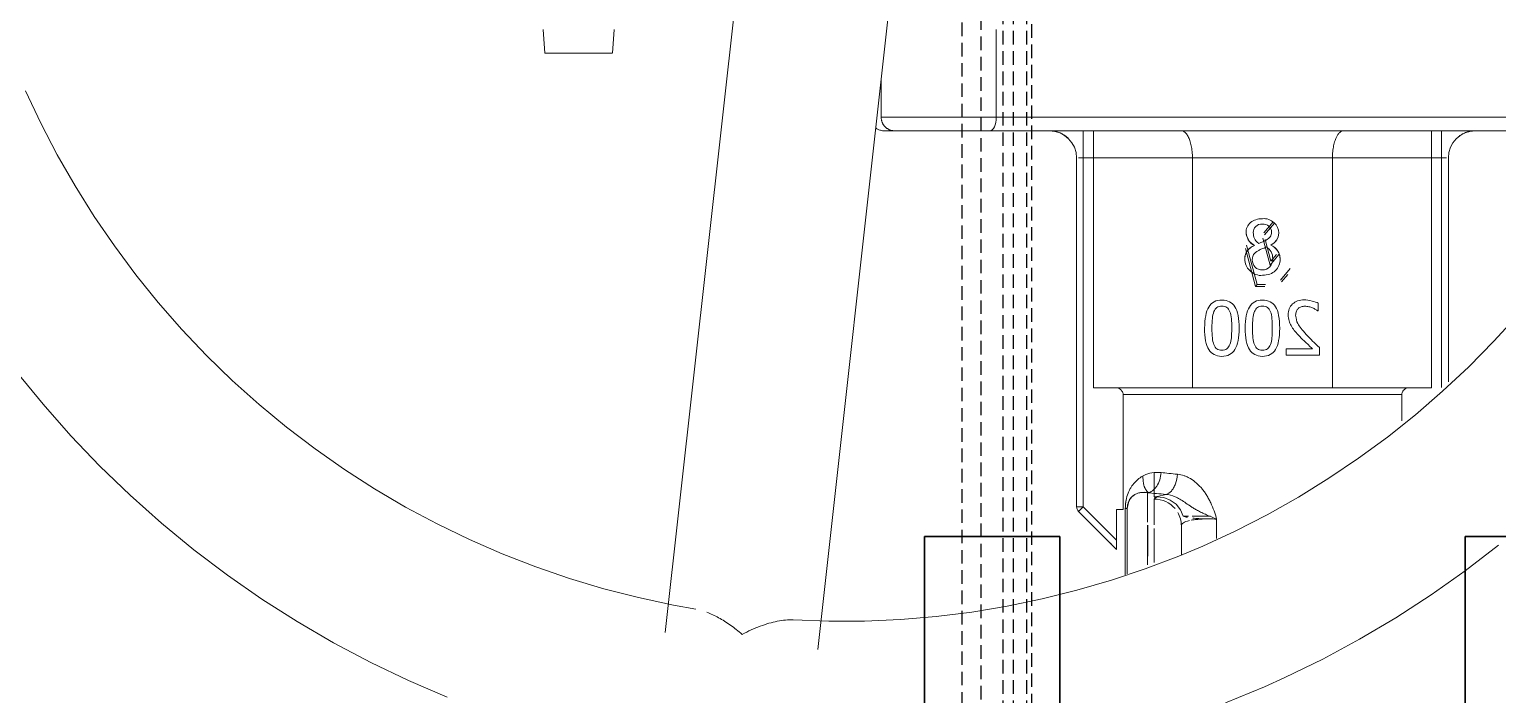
# Model space of a CAD drawing. Extents: x -76427 to 292734, y -42117 to 131250.
# Drawn here: x 9376.7 to 9594, y 12063.4 to 12161.7 of the extents above; entities that cross this region are included whole.
import ezdxf

# ---------------------------------------------------------------- set-up
doc = ezdxf.new("R2010")
doc.units = 0
doc.header["$LTSCALE"] = 10
doc.linetypes.add('XFM7Q10PV-200K$0$18P6-XFM7QB2-PV$0$HIDDEN', pattern=[0.3, 0.2, -0.1])
for name, color, linetype, lineweight in [('XFM7P10PV$0$G-IMPT', 252, 'Continuous', 9), ('XFM7P10PV$0$M-PIPE-PROCESS VACUUM', 252, 'Continuous', 9), ('XFM7P10PV$0$U-PV', 252, 'Continuous', 30)]:
    doc.layers.add(name, color=color, linetype=linetype, lineweight=lineweight)
doc.layers.add('XFM7Q10PV-200K$0$PV-EQ(FUTURE)', color=252, linetype='XFM7Q10PV-200K$0$18P6-XFM7QB2-PV$0$HIDDEN')

# ---------------------------------------------------------------- blocks, each defined once
blk = doc.blocks.new('XFM7Q10PV-200K$0$PV-主機 - Mega-V57-CUB_L40')
for p, q in [((-917.27, -1399.75), (917.23, -1399.75)), ((918.65, -1402.5), (-918.7, -1402.5)), ((-921.52, -1405.83), (921.48, -1405.83)), ((-921.52, -1407.33), (921.48, -1407.33)), ((-921.52, -1409.33), (921.48, -1409.33)), ((920.48, -1410), (465.48, -1410))]:
    blk.add_line(p, q)
blk = doc.blocks.new('XFM7Q10PV-200K')
at = {"layer": 'XFM7Q10PV-200K$0$PV-EQ(FUTURE)', "rotation": 90}
blk.add_blockref('XFM7Q10PV-200K$0$PV-主機 - Mega-V57-CUB_L40', (8115, 11470.02), dxfattribs=at)
blk = doc.blocks.new('XFM7P10PV$0$控制閥-200mm - 200A_dwg-789220-CUB_L40')
at = {"layer": 'XFM7P10PV$0$G-IMPT'}
for p, q in [((130678.3, -106938.52), (130691.56, -106819.44)), ((130714.14, -106821.94), (130700.89, -106941.03)), ((130660.51, -106852.83), (130660.27, -106849.33)), ((130670.75, -106849.33), (130670.51, -106852.83)), ((130727.29, -106862.33), (130727.29, -106849.33)), ((130666.77, -106852.83), (130660.52, -106852.83)), ((130661.43, -106852.83), (130664.24, -106852.83)), ((130664.24, -106852.83), (130670.05, -106852.83)), ((130670.49, -106852.83), (130666.77, -106852.83)), ((130710.27, -106862.33), (130710.27, -106856.67)), ((130710.27, -106862.33), (130710.27, -106856.67)), ((130710.27, -106862.33), (130710.27, -106856.67)), ((130710.27, -106862.33), (130727.29, -106862.33)), ((130714.26, -106862.33), (130710.27, -106862.33)), ((130727.29, -106862.33), (130806.05, -106862.33)), ((130804.83, -106862.33), (130728.51, -106862.33)), ((130712.27, -106864.33), (130710.7, -106864.33)), ((130712.27, -106864.33), (130710.7, -106864.33)), ((130710.7, -106864.33), (130712.27, -106864.33)), ((130726.33, -106864.33), (130712.27, -106864.33)), ((130712.27, -106864.33), (130726.33, -106864.33)), ((130714.94, -106864.33), (130728.59, -106864.33)), ((130714.94, -106864.33), (130728.59, -106864.33)), ((130728.59, -106864.33), (130714.94, -106864.33)), ((130728.59, -106864.33), (130714.94, -106864.33)), ((130807.01, -106864.33), (130726.33, -106864.33)), ((130726.33, -106864.33), (130807.01, -106864.33)), ((130735.17, -106864.33), (130740.17, -106864.33)), ((130740.17, -106864.33), (130735.17, -106864.33)), ((130740.17, -106864.33), (130741.67, -106864.33)), ((130741.67, -106864.33), (130740.17, -106864.33)), ((130740.17, -106868.33), (130740.17, -106864.33)), ((130740.17, -106864.33), (130740.17, -106868.33)), ((130741.67, -106868.33), (130741.67, -106864.33)), ((130741.67, -106864.33), (130741.67, -106868.33)), ((130741.67, -106864.33), (130754.66, -106864.33)), ((130754.66, -106864.33), (130741.67, -106864.33)), ((130754.66, -106864.33), (130778.68, -106864.33)), ((130778.68, -106864.33), (130754.66, -106864.33)), ((130778.68, -106864.33), (130791.67, -106864.33)), ((130791.67, -106864.33), (130778.68, -106864.33)), ((130791.67, -106864.33), (130791.67, -106868.33)), ((130791.67, -106868.33), (130791.67, -106864.33)), ((130791.67, -106864.33), (130793.17, -106864.33)), ((130793.17, -106864.33), (130791.67, -106864.33)), ((130793.17, -106864.33), (130798.17, -106864.33)), ((130798.17, -106864.33), (130793.17, -106864.33)), ((130793.17, -106864.33), (130793.17, -106868.33)), ((130793.17, -106868.33), (130793.17, -106864.33)), ((130739.17, -106919.92), (130739.17, -106868.33)), ((130739.17, -106919.92), (130739.17, -106868.33)), ((130739.17, -106868.33), (130739.17, -106919.92)), ((130739.46, -106868.33), (130740.17, -106868.33)), ((130740.17, -106919.92), (130740.17, -106868.33)), ((130740.17, -106868.33), (130741.67, -106868.33)), ((130741.67, -106868.33), (130740.17, -106868.33)), ((130740.17, -106868.33), (130740.17, -106919.92)), ((130741.67, -106868.33), (130741.67, -106902.33)), ((130741.67, -106868.33), (130741.67, -106902.33)), ((130741.67, -106868.33), (130756.31, -106868.33)), ((130741.67, -106868.33), (130755.71, -106868.33)), ((130756.31, -106868.33), (130756.31, -106902.33)), ((130756.31, -106868.33), (130777.03, -106868.33)), ((130756.31, -106902.33), (130756.31, -106868.33)), ((130777.03, -106868.33), (130756.31, -106868.33)), ((130791.67, -106868.33), (130777.03, -106868.33)), ((130777.03, -106902.33), (130777.03, -106868.33)), ((130791.67, -106868.33), (130777.03, -106868.33)), ((130777.03, -106868.33), (130777.03, -106902.33)), ((130791.67, -106868.33), (130793.17, -106868.33)), ((130791.67, -106902.33), (130791.67, -106868.33)), ((130793.17, -106868.33), (130791.67, -106868.33)), ((130791.67, -106902.33), (130791.67, -106868.33)), ((130793.17, -106868.33), (130793.17, -106902.31)), ((130793.17, -106902.31), (130793.17, -106868.33)), ((130793.17, -106868.33), (130793.88, -106868.33)), ((130794.17, -106868.33), (130794.17, -106901.47)), ((130794.17, -106868.33), (130794.17, -106901.47)), ((130794.17, -106901.47), (130794.17, -106868.33)), ((130768.23, -106877.81), (130766.86, -106879.44)), ((130768.44, -106877.98), (130766.96, -106879.73)), ((130765.87, -106887.08), (130764.3, -106881.22)), ((130766.73, -106880.19), (130767.8, -106884.19)), ((130767.06, -106880.38), (130767.93, -106883.62)), ((130765.66, -106887.34), (130764.16, -106881.73)), ((130767.81, -106884.18), (130769.1, -106882.63)), ((130767.93, -106883.62), (130768.75, -106882.63)), ((130770.77, -106884.71), (130769.33, -106886.42)), ((130770.4, -106885.56), (130769.47, -106886.68)), ((130765.66, -106887.34), (130765.87, -106887.08)), ((130767.04, -106887.34), (130765.66, -106887.34)), ((130767.1, -106887.07), (130765.87, -106887.08)), ((130774.89, -106890.97), (130774.92, -106889.82)), ((130774.92, -106890.97), (130774.92, -106889.82)), ((130774.09, -106896.59), (130770.16, -106896.59)), ((130770.16, -106896.59), (130770.16, -106897.51)), ((130770.16, -106896.59), (130770.16, -106897.51)), ((130774.09, -106896.59), (130770.16, -106896.59)), ((130775.09, -106897.51), (130775.09, -106896.38)), ((130775.09, -106897.51), (130775.09, -106896.38)), ((130770.16, -106897.51), (130775.09, -106897.51)), ((130770.16, -106897.51), (130775.09, -106897.51)), ((130741.67, -106902.33), (130744.96, -106902.33)), ((130741.67, -106902.33), (130756.31, -106902.33)), ((130744.96, -106902.33), (130788.38, -106902.33)), ((130788.38, -106902.33), (130744.96, -106902.33)), ((130746.05, -106920.33), (130746.05, -106903.33)), ((130746.05, -106903.33), (130787.29, -106903.33)), ((130787.29, -106903.33), (130746.05, -106903.33)), ((130746.05, -106903.33), (130746.05, -106920.33)), ((130756.31, -106902.33), (130777.03, -106902.33)), ((130777.03, -106902.33), (130791.67, -106902.33)), ((130787.29, -106903.33), (130787.29, -106907.23)), ((130787.29, -106907.23), (130787.29, -106903.33)), ((130788.38, -106902.33), (130791.67, -106902.33)), ((130750.67, -106918.44), (130750.67, -106914.87)), ((130749.67, -106917.85), (130749.67, -106922.22)), ((130750.67, -106918.44), (130751.01, -106918.44)), ((130751.01, -106918.44), (130750.72, -106918.61)), ((130740.17, -106919.92), (130739.17, -106919.92)), ((130739.46, -106920.62), (130740.17, -106919.92)), ((130739.67, -106920.42), (130739.46, -106920.62)), ((130745.1, -106926.26), (130739.46, -106920.62)), ((130745.1, -106926.26), (130739.46, -106920.62)), ((130739.46, -106920.62), (130745.1, -106926.26)), ((130745.1, -106924.85), (130740.17, -106919.92)), ((130740.17, -106919.92), (130745.1, -106924.85)), ((130745.1, -106926.26), (130745.1, -106920.33)), ((130745.1, -106920.33), (130745.1, -106926.26)), ((130746.05, -106920.33), (130745.1, -106920.33)), ((130745.1, -106920.33), (130745.1, -106924.85)), ((130746.38, -106920.19), (130746.38, -106929.97)), ((130746.38, -106929.97), (130746.38, -106920.19)), ((130746.38, -106920.19), (130746.67, -106920.19)), ((130746.62, -106920.19), (130746.67, -106920.19)), ((130746.67, -106929.86), (130746.67, -106920.19)), ((130746.67, -106920.19), (130746.67, -106929.86)), ((130746.67, -106920.19), (130746.67, -106929.38)), ((130746.67, -106920.19), (130746.67, -106929.38)), ((130750.67, -106922.62), (130750.67, -106918.78)), ((130750.67, -106918.78), (130750.67, -106922.62)), ((130749.67, -106922.63), (130749.67, -106928.53)), ((130754.67, -106927), (130754.67, -106922.74)), ((130754.67, -106922.74), (130754.67, -106927)), ((130754.67, -106926.99), (130754.67, -106922.74)), ((130754.67, -106922.74), (130754.67, -106926.99)), ((130755.71, -106921.33), (130754.96, -106921.33)), ((130758.96, -106921.33), (130756.29, -106921.33)), ((130759.88, -106924.6), (130759.88, -106921.76)), ((130759.88, -106921.76), (130759.88, -106924.6)), ((130745.1, -106924.85), (130745.1, -106925.85)), ((130750.67, -106928.17), (130750.67, -106923.15)), ((130750.67, -106923.15), (130750.67, -106928.17)), ((130744.4, -106925.57), (130744.17, -106925.33))]:
    blk.add_line(p, q, dxfattribs=at)
at = {"layer": 'XFM7P10PV$0$G-IMPT', "flags": 128}
for points in [[(130801.61, -106925.61), (130796.68, -106929.39), (130791.61, -106932.96), (130786.39, -106936.34), (130781.05, -106939.5), (130775.58, -106942.45), (130770, -106945.17), (130766.95, -106946.55)], [(130766.95, -106946.55), (130761.21, -106948.93)], [(130646.04, -106948.09), (130640.34, -106945.63), (130634.74, -106942.94), (130629.25, -106940.04), (130623.88, -106936.91), (130618.65, -106933.58), (130613.55, -106930.03), (130608.59, -106926.29), (130603.79, -106922.35), (130599.15, -106918.22), (130594.68, -106913.91), (130590.39, -106909.42), (130586.28, -106904.77), (130582.36, -106899.95)], [(130583.67, -106858.4), (130585.93, -106863.19), (130588.37, -106867.89), (130591.01, -106872.49), (130593.83, -106876.98), (130596.82, -106881.36), (130599.99, -106885.61), (130603.32, -106889.73), (130606.82, -106893.72), (130610.47, -106897.56), (130614.27, -106901.25), (130618.22, -106904.79), (130622.31, -106908.16), (130626.53, -106911.37), (130630.87, -106914.41), (130635.33, -106917.28), (130639.9, -106919.96), (130644.58, -106922.46), (130649.35, -106924.77), (130654.21, -106926.88), (130659.15, -106928.8), (130664.16, -106930.52), (130669.24, -106932.04), (130674.38, -106933.36), (130679.56, -106934.46), (130682.83, -106935.05)], [(130757.83, -106925.73), (130762.64, -106923.51), (130767.36, -106921.1), (130771.98, -106918.5), (130776.49, -106915.71), (130780.89, -106912.75), (130785.17, -106909.62), (130789.31, -106906.31), (130793.32, -106902.85), (130797.19, -106899.22), (130800.91, -106895.45), (130804.48, -106891.53)], [(130710.27, -106862.33), (130710.27, -106862.41), (130710.27, -106862.49), (130710.28, -106862.57), (130710.29, -106862.65), (130710.31, -106862.73), (130710.33, -106862.81), (130710.35, -106862.88), (130710.37, -106862.96), (130710.4, -106863.04), (130710.43, -106863.11), (130710.46, -106863.18), (130710.49, -106863.26), (130710.53, -106863.33), (130710.57, -106863.39), (130710.62, -106863.46), (130710.66, -106863.53), (130710.71, -106863.59), (130710.76, -106863.65), (130710.82, -106863.71), (130710.88, -106863.77), (130710.93, -106863.82), (130710.99, -106863.87), (130711.06, -106863.92), (130711.12, -106863.97), (130711.19, -106864.01), (130711.26, -106864.06), (130711.33, -106864.1), (130711.4, -106864.13), (130711.47, -106864.17), (130711.54, -106864.2), (130711.62, -106864.22), (130711.7, -106864.25), (130711.77, -106864.27), (130711.85, -106864.29), (130711.93, -106864.3), (130712.01, -106864.31), (130712.09, -106864.32), (130712.17, -106864.33), (130712.25, -106864.33), (130712.27, -106864.33)], [(130710.27, -106862.41), (130710.27, -106862.49), (130710.28, -106862.57), (130710.29, -106862.65), (130710.31, -106862.73), (130710.33, -106862.81), (130710.35, -106862.88), (130710.37, -106862.96), (130710.4, -106863.04), (130710.43, -106863.11), (130710.46, -106863.18), (130710.49, -106863.26), (130710.53, -106863.33), (130710.57, -106863.39), (130710.62, -106863.46), (130710.66, -106863.53), (130710.71, -106863.59), (130710.76, -106863.65), (130710.82, -106863.71), (130710.88, -106863.77), (130710.93, -106863.82), (130710.99, -106863.87), (130711.06, -106863.92), (130711.12, -106863.97), (130711.19, -106864.01), (130711.26, -106864.06), (130711.33, -106864.1), (130711.4, -106864.13), (130711.47, -106864.17), (130711.54, -106864.2), (130711.62, -106864.22), (130711.7, -106864.25), (130711.77, -106864.27), (130711.85, -106864.29), (130711.93, -106864.3), (130712.01, -106864.31), (130712.09, -106864.32), (130712.17, -106864.33), (130712.25, -106864.33), (130712.27, -106864.33)], [(130726.33, -106864.33), (130725.99, -106864.33), (130725.65, -106864.33), (130725.3, -106864.33), (130724.94, -106864.33), (130724.58, -106864.33), (130724.22, -106864.33), (130723.85, -106864.33), (130723.48, -106864.33), (130723.1, -106864.33), (130722.73, -106864.33), (130722.35, -106864.33), (130721.97, -106864.33), (130721.59, -106864.33), (130721.21, -106864.33), (130720.83, -106864.33), (130720.45, -106864.33), (130720.08, -106864.33), (130719.7, -106864.33), (130719.33, -106864.33), (130718.97, -106864.33), (130718.61, -106864.33), (130718.25, -106864.33), (130717.9, -106864.33), (130717.56, -106864.33), (130717.22, -106864.33), (130716.89, -106864.33), (130716.57, -106864.33), (130716.26, -106864.33), (130715.95, -106864.33), (130715.66, -106864.33), (130715.37, -106864.33), (130715.09, -106864.33), (130714.83, -106864.33), (130714.57, -106864.33), (130714.33, -106864.33), (130714.1, -106864.33), (130713.88, -106864.33), (130713.68, -106864.33), (130713.49, -106864.33), (130713.31, -106864.33), (130713.14, -106864.33), (130712.99, -106864.33), (130712.85, -106864.33), (130712.73, -106864.33), (130712.62, -106864.33), (130712.52, -106864.33), (130712.44, -106864.33), (130712.38, -106864.33), (130712.33, -106864.33), (130712.29, -106864.33), (130712.27, -106864.33), (130712.27, -106864.33)], [(130712.27, -106864.33), (130712.28, -106864.33), (130712.3, -106864.33), (130712.34, -106864.33), (130712.39, -106864.33), (130712.46, -106864.33), (130712.54, -106864.33), (130712.64, -106864.33), (130712.75, -106864.33), (130712.88, -106864.33), (130713.02, -106864.33), (130713.17, -106864.33), (130713.34, -106864.33), (130713.52, -106864.33), (130713.72, -106864.33), (130713.93, -106864.33), (130714.15, -106864.33), (130714.38, -106864.33), (130714.63, -106864.33), (130714.88, -106864.33)], [(130735.17, -106864.33), (130735.33, -106864.33), (130735.49, -106864.34)], [(130735.81, -106864.38), (130735.96, -106864.41), (130736.12, -106864.45), (130736.28, -106864.49), (130736.43, -106864.53), (130736.58, -106864.59), (130736.73, -106864.65), (130736.87, -106864.71), (130737.02, -106864.78), (130737.16, -106864.86), (130737.29, -106864.94), (130737.43, -106865.03), (130737.56, -106865.12), (130737.68, -106865.22), (130737.81, -106865.32), (130737.93, -106865.43)], [(130741.67, -106864.33), (130741.67, -106865.5), (130741.67, -106868.33)], [(130741.67, -106868.33), (130741.67, -106865.5), (130741.67, -106864.33)], [(130791.67, -106868.33), (130791.67, -106865.5), (130791.67, -106864.33)], [(130791.67, -106864.33), (130791.67, -106865.5), (130791.67, -106868.33)], [(130795.38, -106865.46), (130795.5, -106865.35), (130795.62, -106865.25), (130795.75, -106865.15), (130795.88, -106865.05), (130796.01, -106864.97), (130796.14, -106864.88), (130796.28, -106864.8), (130796.43, -106864.73), (130796.57, -106864.66), (130796.72, -106864.6), (130796.87, -106864.55), (130797.02, -106864.5), (130797.18, -106864.46), (130797.33, -106864.42), (130797.49, -106864.39)], [(130797.97, -106864.34), (130798.13, -106864.33), (130798.17, -106864.33)], [(130764.26, -106879.37), (130764.32, -106879.83), (130764.49, -106880.28), (130764.75, -106880.68), (130765.08, -106881.01), (130765.48, -106881.27)], [(130767.92, -106881.22), (130768.4, -106880.89), (130768.77, -106880.5), (130769.01, -106880), (130769.08, -106879.44)], [(130765.48, -106881.27), (130765.01, -106881.53), (130764.61, -106881.86), (130764.29, -106882.27), (130764.12, -106882.76), (130764.06, -106883.28)], [(130769.28, -106883.3), (130769.22, -106882.78), (130769.04, -106882.29), (130768.75, -106881.86), (130768.37, -106881.5), (130767.92, -106881.22)], [(130774.09, -106890.52), (130774.51, -106890.73), (130774.89, -106890.97)], [(130746.67, -106920.19), (130746.83, -106919.27), (130747.1, -106918.74), (130747.43, -106918.38), (130747.79, -106918.12), (130748.21, -106917.93), (130748.68, -106917.81), (130749.19, -106917.78), (130749.75, -106917.85)], [(130750.67, -106918.78), (130751.08, -106918.39), (130752.4, -106918.09)], [(130754.96, -106921.33), (130754.55, -106920.37), (130753.89, -106919.56), (130753.04, -106918.95), (130752.06, -106918.57), (130751.01, -106918.44)], [(130746.67, -106920.19), (130746.67, -106920.77), (130746.67, -106921.61), (130746.67, -106922.72), (130746.67, -106924.1), (130746.67, -106925.75), (130746.67, -106927.66), (130746.67, -106929.82)], [(130746.67, -106929.86), (130746.67, -106928.05), (130746.67, -106926.1), (130746.67, -106924.4), (130746.67, -106922.97), (130746.67, -106921.8), (130746.67, -106920.91), (130746.67, -106920.28), (130746.67, -106920.19)], [(130754.67, -106922.74), (130754.67, -106923.88), (130754.67, -106925.29), (130754.67, -106926.96)], [(130754.67, -106927), (130754.67, -106925.37), (130754.67, -106923.95), (130754.67, -106922.79)], [(130745.1, -106926.26), (130745.1, -106925.85), (130745.1, -106924.85)], [(130697.23, -106936.65), (130702.52, -106936.85), (130707.82, -106936.83), (130713.12, -106936.59), (130718.4, -106936.15), (130723.66, -106935.5), (130728.89, -106934.63), (130734.08, -106933.56), (130739.23, -106932.28), (130744.32, -106930.79), (130749.34, -106929.11), (130754.3, -106927.22), (130757.83, -106925.73)], [(130744.17, -106925.33), (130744.4, -106925.57), (130745.1, -106926.26)]]:
    blk.add_lwpolyline(points, dxfattribs=at)
at = {"layer": 'XFM7P10PV$0$G-IMPT'}
for centre, radius, start, end in [((130735.17, -106868.33), 4, 0, 90), ((130735.17, -106868.33), 4, 0, 90), ((130798.17, -106868.33), 4, 90, 180), ((130798.17, -106868.33), 4, 90, 180), ((130740.17, -106919.92), 1, 180, 225), ((130740.17, -106919.92), 1, 180, 225)]:
    blk.add_arc(centre, radius, start, end, dxfattribs=at)
for centre, major_axis, ratio, start_param, end_param in [((130726.33, -106862.33), (0, 2), 0.480228, 3.141593, 4.712389), ((130750.67, -106922.74), (4, 0), 0.988696, 0.698132, 1.570796), ((130750.67, -106922.74), (4, 0), 0.988696, 0.698132, 1.570796), ((130750.67, -106922.74), (-4, 0), 0.988696, 3.141593, 3.665191), ((130750.67, -106922.74), (4, 0), 0.988696, 0.002357, 0.523599)]:
    blk.add_ellipse(centre, major_axis=major_axis, ratio=ratio, start_param=start_param, end_param=end_param, dxfattribs=at)
for points in [[(130710.7, -106864.33), (130710.55, -106864.33), (130710.25, -106864.3), (130709.83, -106864.15), (130709.57, -106863.99), (130709.45, -106863.9)], [(130712.27, -106864.33), (130712.01, -106864.33), (130711.48, -106864.23), (130710.82, -106863.78), (130710.37, -106863.12), (130710.27, -106862.59), (130710.27, -106862.33)], [(130712.27, -106864.33), (130712.01, -106864.33), (130711.48, -106864.23), (130710.82, -106863.78), (130710.37, -106863.12), (130710.27, -106862.59), (130710.27, -106862.33)], [(130754.66, -106864.33), (130754.78, -106864.33), (130755.02, -106864.39), (130755.36, -106864.67), (130755.67, -106865.13), (130755.94, -106865.75), (130756.15, -106866.52), (130756.28, -106867.4), (130756.31, -106868.02), (130756.31, -106868.33)], [(130756.31, -106868.33), (130756.31, -106868.02), (130756.3, -106867.71), (130756.27, -106867.41)], [(130777.07, -106867.41), (130777.04, -106867.71), (130777.02, -106868.02), (130777.03, -106868.33)], [(130769.08, -106879.44), (130769.08, -106878.84), (130768.63, -106877.84), (130767.27, -106877.23), (130766.67, -106877.33)], [(130769.08, -106879.44), (130769.08, -106878.84), (130768.63, -106877.84), (130767.27, -106877.23), (130766.67, -106877.33)], [(130766.67, -106877.33), (130765.94, -106877.33), (130764.78, -106877.71), (130764.19, -106878.85), (130764.26, -106879.37)], [(130766.67, -106877.33), (130765.94, -106877.33), (130764.78, -106877.71), (130764.19, -106878.85), (130764.26, -106879.37)], [(130764.26, -106879.37), (130764.26, -106879.73), (130764.47, -106880.43), (130765.1, -106881.13), (130765.48, -106881.25)], [(130766.68, -106878.12), (130766.25, -106878.12), (130765.58, -106878.36), (130765.29, -106879.08), (130765.31, -106879.38)], [(130766.68, -106878.12), (130766.25, -106878.12), (130765.58, -106878.36), (130765.29, -106879.08), (130765.31, -106879.38)], [(130765.31, -106879.38), (130765.31, -106879.7), (130765.42, -106880.28), (130765.76, -106880.72), (130766.11, -106880.98)], [(130765.31, -106879.38), (130765.31, -106879.7), (130765.42, -106880.28), (130765.76, -106880.72), (130766.11, -106880.98)], [(130768.01, -106879.32), (130768.01, -106878.95), (130767.76, -106878.37), (130767.01, -106878.09), (130766.68, -106878.12)], [(130768.01, -106879.32), (130768.01, -106878.95), (130767.76, -106878.37), (130767.01, -106878.09), (130766.68, -106878.12)], [(130767.24, -106880.48), (130767.5, -106880.34), (130767.88, -106880), (130768.01, -106879.6), (130768.01, -106879.32)], [(130767.24, -106880.48), (130767.5, -106880.34), (130767.88, -106880), (130768.01, -106879.6), (130768.01, -106879.32)], [(130767.92, -106881.21), (130768.31, -106880.98), (130768.9, -106880.48), (130769.07, -106879.89), (130769.08, -106879.44)], [(130765.48, -106881.29), (130765.02, -106881.5), (130764.31, -106882.03), (130764.06, -106882.75), (130764.06, -106883.28)], [(130766.11, -106880.98), (130766.3, -106880.92), (130766.71, -106880.75), (130767.21, -106880.5), (130767.24, -106880.48)], [(130766.11, -106880.98), (130766.3, -106880.92), (130766.71, -106880.75), (130767.21, -106880.5), (130767.24, -106880.48)], [(130767.28, -106881.51), (130767.02, -106881.62), (130766.57, -106881.8), (130766.21, -106881.94), (130766.11, -106882.01)], [(130767.28, -106881.51), (130767.02, -106881.62), (130766.57, -106881.8), (130766.21, -106881.94), (130766.11, -106882.01)], [(130768.19, -106883.22), (130768.19, -106882.86), (130768.04, -106882.2), (130767.56, -106881.7), (130767.28, -106881.51)], [(130768.19, -106883.22), (130768.19, -106882.86), (130768.04, -106882.2), (130767.56, -106881.7), (130767.28, -106881.51)], [(130769.28, -106883.3), (130769.28, -106882.87), (130769.04, -106882.08), (130768.35, -106881.42), (130767.92, -106881.24)], [(130764.06, -106883.28), (130764.06, -106883.97), (130764.56, -106885.11), (130766.05, -106885.82), (130766.67, -106885.69)], [(130764.06, -106883.28), (130764.06, -106883.97), (130764.56, -106885.11), (130766.05, -106885.82), (130766.67, -106885.69)], [(130766.11, -106882.01), (130765.74, -106882.21), (130765.24, -106882.6), (130765.22, -106882.99), (130765.17, -106883.39)], [(130766.11, -106882.01), (130765.74, -106882.21), (130765.24, -106882.6), (130765.22, -106882.99), (130765.17, -106883.39)], [(130765.17, -106883.39), (130765.17, -106883.85), (130765.44, -106884.59), (130766.25, -106884.93), (130766.66, -106884.9)], [(130765.17, -106883.39), (130765.17, -106883.85), (130765.44, -106884.59), (130766.25, -106884.93), (130766.66, -106884.9)], [(130766.66, -106884.9), (130767.1, -106884.9), (130767.83, -106884.58), (130768.26, -106883.64), (130768.19, -106883.22)], [(130766.66, -106884.9), (130767.1, -106884.9), (130767.83, -106884.58), (130768.26, -106883.64), (130768.19, -106883.22)], [(130768.59, -106885.01), (130768.81, -106884.79), (130769.15, -106884.28), (130769.28, -106883.62), (130769.28, -106883.3)], [(130768.59, -106885.01), (130768.81, -106884.79), (130769.15, -106884.28), (130769.28, -106883.62), (130769.28, -106883.3)], [(130766.67, -106885.69), (130767.07, -106885.69), (130767.79, -106885.58), (130768.37, -106885.22), (130768.59, -106885.01)], [(130766.67, -106885.69), (130767.07, -106885.69), (130767.79, -106885.58), (130768.37, -106885.22), (130768.59, -106885.01)], [(130760.66, -106889.35), (130759.78, -106889.35), (130758.49, -106890.04), (130758.13, -106892.12), (130758.11, -106893.51)], [(130760.66, -106889.35), (130759.78, -106889.35), (130758.49, -106890.04), (130758.13, -106892.12), (130758.11, -106893.51)], [(130760.66, -106890.24), (130760.36, -106890.24), (130759.88, -106890.38), (130759.61, -106890.8), (130759.49, -106891.07)], [(130760.66, -106890.24), (130760.36, -106890.24), (130759.88, -106890.38), (130759.61, -106890.8), (130759.49, -106891.07)], [(130763.22, -106893.52), (130763.22, -106892.08), (130762.8, -106889.96), (130761.55, -106889.41), (130760.66, -106889.35)], [(130763.22, -106893.52), (130763.22, -106892.08), (130762.8, -106889.96), (130761.55, -106889.41), (130760.66, -106889.35)], [(130761.85, -106891.08), (130761.74, -106890.8), (130761.44, -106890.38), (130760.97, -106890.24), (130760.66, -106890.24)], [(130761.85, -106891.08), (130761.74, -106890.8), (130761.44, -106890.38), (130760.97, -106890.24), (130760.66, -106890.24)], [(130766.66, -106889.35), (130765.79, -106889.35), (130764.5, -106890.04), (130764.13, -106892.12), (130764.11, -106893.51)], [(130766.66, -106889.35), (130765.79, -106889.35), (130764.5, -106890.04), (130764.13, -106892.12), (130764.11, -106893.51)], [(130766.66, -106890.24), (130766.37, -106890.24), (130765.88, -106890.38), (130765.61, -106890.8), (130765.49, -106891.07)], [(130766.66, -106890.24), (130766.37, -106890.24), (130765.88, -106890.38), (130765.61, -106890.8), (130765.49, -106891.07)], [(130769.22, -106893.52), (130769.22, -106892.08), (130768.81, -106889.96), (130767.56, -106889.41), (130766.66, -106889.35)], [(130769.22, -106893.52), (130769.22, -106892.08), (130768.81, -106889.96), (130767.56, -106889.41), (130766.66, -106889.35)], [(130767.86, -106891.08), (130767.74, -106890.8), (130767.44, -106890.38), (130766.97, -106890.24), (130766.66, -106890.24)], [(130767.86, -106891.08), (130767.74, -106890.8), (130767.44, -106890.38), (130766.97, -106890.24), (130766.66, -106890.24)], [(130772.87, -106889.34), (130772.13, -106889.34), (130770.96, -106889.74), (130770.44, -106890.93), (130770.49, -106891.54)], [(130772.87, -106889.34), (130772.13, -106889.34), (130770.96, -106889.74), (130770.44, -106890.93), (130770.49, -106891.54)], [(130771.97, -106890.6), (130772.1, -106890.49), (130772.39, -106890.33), (130772.76, -106890.27), (130772.95, -106890.27)], [(130771.97, -106890.6), (130772.1, -106890.49), (130772.39, -106890.33), (130772.76, -106890.27), (130772.95, -106890.27)], [(130774.92, -106889.82), (130774.7, -106889.72), (130774.09, -106889.5), (130773.12, -106889.29), (130772.87, -106889.34)], [(130774.92, -106889.82), (130774.7, -106889.72), (130774.09, -106889.5), (130773.12, -106889.29), (130772.87, -106889.34)], [(130772.95, -106890.27), (130773.14, -106890.27), (130773.53, -106890.32), (130773.92, -106890.46), (130774.09, -106890.52)], [(130772.95, -106890.27), (130773.14, -106890.27), (130773.53, -106890.32), (130773.92, -106890.46), (130774.09, -106890.52)], [(130759.49, -106891.07), (130759.38, -106891.34), (130759.23, -106892.02), (130759.21, -106892.96), (130759.19, -106893.51)], [(130759.49, -106891.07), (130759.38, -106891.34), (130759.23, -106892.02), (130759.21, -106892.96), (130759.19, -106893.51)], [(130762.13, -106893.52), (130762.13, -106893), (130762.09, -106892.06), (130761.98, -106891.34), (130761.85, -106891.08)], [(130762.13, -106893.52), (130762.13, -106893), (130762.09, -106892.06), (130761.98, -106891.34), (130761.85, -106891.08)], [(130765.49, -106891.07), (130765.38, -106891.34), (130765.23, -106892.02), (130765.21, -106892.96), (130765.2, -106893.51)], [(130765.49, -106891.07), (130765.38, -106891.34), (130765.23, -106892.02), (130765.21, -106892.96), (130765.2, -106893.51)], [(130768.13, -106893.52), (130768.13, -106893), (130768.1, -106892.06), (130767.98, -106891.34), (130767.86, -106891.08)], [(130768.13, -106893.52), (130768.13, -106893), (130768.1, -106892.06), (130767.98, -106891.34), (130767.86, -106891.08)], [(130770.49, -106891.54), (130770.49, -106891.86), (130770.56, -106892.44), (130770.78, -106892.91), (130770.9, -106893.14)], [(130770.49, -106891.54), (130770.49, -106891.86), (130770.56, -106892.44), (130770.78, -106892.91), (130770.9, -106893.14)], [(130771.58, -106891.6), (130771.58, -106891.38), (130771.65, -106890.98), (130771.85, -106890.7), (130771.97, -106890.6)], [(130771.58, -106891.6), (130771.58, -106891.38), (130771.65, -106890.98), (130771.85, -106890.7), (130771.97, -106890.6)], [(130773.16, -106894.45), (130772.55, -106893.78), (130771.72, -106892.71), (130771.66, -106892.18), (130771.58, -106891.6)], [(130773.16, -106894.45), (130772.55, -106893.78), (130771.72, -106892.71), (130771.66, -106892.18), (130771.58, -106891.6)], [(130774.09, -106890.52), (130774.24, -106890.59), (130774.53, -106890.73), (130774.8, -106890.93), (130774.86, -106890.97)], [(130758.11, -106893.51), (130758.11, -106894.95), (130758.52, -106897.06), (130759.77, -106897.64), (130760.66, -106897.68)], [(130758.11, -106893.51), (130758.11, -106894.95), (130758.52, -106897.06), (130759.77, -106897.64), (130760.66, -106897.68)], [(130759.19, -106893.51), (130759.19, -106894.06), (130759.24, -106895.02), (130759.37, -106895.69), (130759.48, -106895.95)], [(130759.19, -106893.51), (130759.19, -106894.06), (130759.24, -106895.02), (130759.37, -106895.69), (130759.48, -106895.95)], [(130760.66, -106897.68), (130761.54, -106897.68), (130762.84, -106897), (130763.19, -106894.94), (130763.22, -106893.52)], [(130760.66, -106897.68), (130761.54, -106897.68), (130762.84, -106897), (130763.19, -106894.94), (130763.22, -106893.52)], [(130761.86, -106895.93), (130761.97, -106895.64), (130762.12, -106894.97), (130762.11, -106894.13), (130762.13, -106893.52)], [(130761.86, -106895.93), (130761.97, -106895.64), (130762.12, -106894.97), (130762.11, -106894.13), (130762.13, -106893.52)], [(130764.11, -106893.51), (130764.11, -106894.95), (130764.53, -106897.06), (130765.78, -106897.64), (130766.66, -106897.68)], [(130764.11, -106893.51), (130764.11, -106894.95), (130764.53, -106897.06), (130765.78, -106897.64), (130766.66, -106897.68)], [(130765.2, -106893.51), (130765.2, -106894.06), (130765.24, -106895.02), (130765.37, -106895.69), (130765.48, -106895.95)], [(130765.2, -106893.51), (130765.2, -106894.06), (130765.24, -106895.02), (130765.37, -106895.69), (130765.48, -106895.95)], [(130766.66, -106897.68), (130767.54, -106897.68), (130768.84, -106897), (130769.2, -106894.94), (130769.22, -106893.52)], [(130766.66, -106897.68), (130767.54, -106897.68), (130768.84, -106897), (130769.2, -106894.94), (130769.22, -106893.52)], [(130767.86, -106895.93), (130767.97, -106895.64), (130768.12, -106894.97), (130768.11, -106894.13), (130768.13, -106893.52)], [(130767.86, -106895.93), (130767.97, -106895.64), (130768.12, -106894.97), (130768.11, -106894.13), (130768.13, -106893.52)], [(130770.9, -106893.14), (130771.03, -106893.38), (130771.35, -106893.84), (130771.78, -106894.29), (130771.97, -106894.51)], [(130770.9, -106893.14), (130771.03, -106893.38), (130771.35, -106893.84), (130771.78, -106894.29), (130771.97, -106894.51)], [(130771.97, -106894.51), (130772.31, -106894.88), (130773.06, -106895.64), (130773.96, -106896.45), (130774.09, -106896.59)], [(130771.97, -106894.51), (130772.31, -106894.88), (130773.06, -106895.64), (130773.96, -106896.45), (130774.09, -106896.59)], [(130775.09, -106896.38), (130774.74, -106896.05), (130774.07, -106895.4), (130773.47, -106894.81), (130773.16, -106894.45)], [(130775.09, -106896.38), (130774.74, -106896.05), (130774.07, -106895.4), (130773.47, -106894.81), (130773.16, -106894.45)], [(130759.48, -106895.95), (130759.59, -106896.23), (130759.89, -106896.65), (130760.36, -106896.79), (130760.66, -106896.79)], [(130759.48, -106895.95), (130759.59, -106896.23), (130759.89, -106896.65), (130760.36, -106896.79), (130760.66, -106896.79)], [(130760.66, -106896.79), (130760.97, -106896.79), (130761.47, -106896.64), (130761.74, -106896.2), (130761.86, -106895.93)], [(130760.66, -106896.79), (130760.97, -106896.79), (130761.47, -106896.64), (130761.74, -106896.2), (130761.86, -106895.93)], [(130765.48, -106895.95), (130765.59, -106896.23), (130765.89, -106896.65), (130766.36, -106896.79), (130766.66, -106896.79)], [(130765.48, -106895.95), (130765.59, -106896.23), (130765.89, -106896.65), (130766.36, -106896.79), (130766.66, -106896.79)], [(130766.66, -106896.79), (130766.97, -106896.79), (130767.48, -106896.64), (130767.74, -106896.2), (130767.86, -106895.93)], [(130766.66, -106896.79), (130766.97, -106896.79), (130767.48, -106896.64), (130767.74, -106896.2), (130767.86, -106895.93)], [(130746.05, -106903.33), (130746.05, -106903.24), (130746.02, -106903.06), (130745.9, -106902.81), (130745.72, -106902.6), (130745.49, -106902.45), (130745.32, -106902.38), (130745.23, -106902.36)], [(130787.29, -106903.33), (130787.29, -106903.24), (130787.32, -106903.06), (130787.44, -106902.81), (130787.62, -106902.6), (130787.85, -106902.45), (130788.02, -106902.38), (130788.11, -106902.36)], [(130754.08, -106915.11), (130753.66, -106915.07), (130752.83, -106914.99), (130752.05, -106914.91), (130751.67, -106914.86)], [(130752.4, -106918.09), (130751.92, -106918.05), (130750.99, -106917.97), (130750.1, -106917.89), (130749.67, -106917.85)], [(130749.71, -106922.63), (130749.7, -106924.26), (130749.69, -106926.23), (130749.68, -106928.53)], [(130754.67, -106922.74), (130754.67, -106922.58), (130754.88, -106922.28), (130755.48, -106922.06), (130755.86, -106921.97)], [(130754.96, -106921.33), (130755.14, -106921.38), (130755.34, -106921.43), (130755.57, -106921.48)], [(130758.27, -106921.72), (130757.87, -106921.73), (130757.09, -106921.77), (130756.41, -106921.86), (130756.11, -106921.92)], [(130756.35, -106921.6), (130756.63, -106921.63), (130757.25, -106921.69), (130757.92, -106921.72), (130758.27, -106921.72)], [(130756.72, -106921.83), (130757.04, -106921.79), (130757.72, -106921.73), (130758.81, -106921.71), (130759.53, -106921.73), (130759.88, -106921.76)], [(130684.49, -106935.52), (130685.06, -106935.73), (130686.21, -106936.28), (130687.95, -106937.39), (130689.13, -106938.29), (130689.7, -106938.79)]]:
    blk.add_open_spline(points, degree=3, dxfattribs=at)
for points, knots in [([(130777.03, -106868.33), (130777.02, -106868.02), (130777.06, -106867.4), (130777.19, -106866.52), (130777.4, -106865.75), (130777.64, -106865.18), (130777.86, -106864.84), (130778.03, -106864.65), (130778.28, -106864.42), (130778.51, -106864.33), (130778.68, -106864.33)], [0, 0, 0, 0, 0.142857, 0.285714, 0.428571, 0.571429, 0.678571, 0.732143, 0.785714, 1, 1, 1, 1]), ([(130751.67, -106914.86), (130750.73, -106914.76), (130749.58, -106914.99), (130748.39, -106915.73), (130747.76, -106916.3), (130747.31, -106916.89), (130747, -106917.44), (130746.72, -106918.04), (130746.46, -106918.93), (130746.38, -106919.77), (130746.38, -106920.19)], [-1, -1, -1, -1, -0.666667, -0.555556, -0.444444, -0.333333, -0.277778, -0.222222, -0.111111, 0, 0, 0, 0]), ([(130748.98, -106915.38), (130748.98, -106915.49), (130748.99, -106915.7), (130749.01, -106915.98), (130749.03, -106916.22), (130749.06, -106916.41), (130749.09, -106916.61), (130749.13, -106916.78), (130749.19, -106916.92), (130749.22, -106917.02), (130749.27, -106917.14), (130749.32, -106917.24), (130749.38, -106917.33), (130749.43, -106917.41), (130749.48, -106917.48), (130749.54, -106917.57), (130749.66, -106917.7), (130749.76, -106917.8), (130749.82, -106917.85)], [0, 0, 0, 0, 0.05, 0.1, 0.15, 0.1875, 0.225, 0.3, 0.35, 0.3875, 0.425, 0.5, 0.55, 0.6, 0.65, 0.7, 0.8, 1, 1, 1, 1]), ([(130751.67, -106914.86), (130751.65, -106915.24), (130751.51, -106915.98), (130751.14, -106916.78), (130750.74, -106917.28), (130750.29, -106917.66), (130749.92, -106917.82), (130749.67, -106917.85)], [-1, -1, -1, -1, -0.75, -0.5, -0.375, -0.25, 0, 0, 0, 0]), ([(130754.08, -106915.11), (130754.05, -106915.6), (130753.91, -106916.33), (130753.54, -106917.14), (130753.09, -106917.78), (130752.68, -106918.04), (130752.4, -106918.09)], [0, 0, 0, 0, 0.333333, 0.5, 0.666667, 1, 1, 1, 1]), ([(130759.88, -106921.76), (130759.67, -106920.9), (130759.31, -106919.9), (130758.74, -106918.78), (130758.43, -106918.23), (130758.09, -106917.71), (130757.73, -106917.24), (130757.33, -106916.81), (130756.76, -106916.27), (130756.16, -106915.83), (130755.54, -106915.51), (130754.91, -106915.26), (130754.41, -106915.15), (130754.08, -106915.11)], [0, 0, 0, 0, 0.25, 0.3125, 0.375, 0.4375, 0.5, 0.5625, 0.625, 0.75, 0.8125, 0.875, 1, 1, 1, 1]), ([(130749.67, -106917.85), (130749.46, -106917.81), (130749.05, -106917.77), (130748.5, -106917.83), (130748.01, -106917.99), (130747.64, -106918.2), (130747.38, -106918.42), (130747.19, -106918.62), (130747.02, -106918.86), (130746.86, -106919.16), (130746.74, -106919.52), (130746.68, -106919.88), (130746.67, -106920.08), (130746.67, -106920.19)], [0, 0, 0, 0, 0.142857, 0.285714, 0.428571, 0.571429, 0.642857, 0.714286, 0.785714, 0.857143, 0.928571, 0.964286, 1, 1, 1, 1]), ([(130759.88, -106921.76), (130759.3, -106921.5), (130758.44, -106921.15), (130757.5, -106920.7), (130756.91, -106920.39), (130756.4, -106920.08), (130755.8, -106919.69), (130754.9, -106919.07), (130753.74, -106918.36), (130752.83, -106918.12), (130752.4, -106918.09)], [0, 0, 0, 0, 0.125, 0.1875, 0.25, 0.3125, 0.375, 0.5, 0.75, 1, 1, 1, 1]), ([(130746.38, -106920.19), (130746.38, -106919.92), (130746.41, -106919.52), (130746.46, -106919.16), (130746.48, -106919.04)], [0, 0, 0, 0, 0.1, 0.15, 0.15, 0.15, 0.15]), ([(130689.7, -106938.79), (130690.6, -106938.31), (130691.94, -106937.72), (130693.66, -106937.14), (130695.32, -106936.72), (130696.5, -106936.63), (130697.23, -106936.65)], [-1, -1, -1, -1, -0.666667, -0.5, -0.333333, 0, 0, 0, 0])]:
    blk.add_open_spline(points, degree=3, knots=knots, dxfattribs=at)
blk = doc.blocks.new('XFM7P10PV$0$控制閥-200mm - 200mm-1629183-CUB_L40')
at = {"color": 0}
blk.add_blockref('XFM7P10PV$0$控制閥-200mm - 200A_dwg-789220-CUB_L40', (0, 0), dxfattribs=at)
blk = doc.blocks.new('XFM7P10PV$0$法蘭 - JIS 10K - 標準-V232-CUB_L40')
at = {"color": 0}
blk.add_line((131068.62, -106924.33), (131048.62, -106924.33), dxfattribs=at)
for p, q in [((131048.62, -106924.33), (131048.62, -107254.33)), ((131068.62, -106924.33), (131068.62, -107254.33))]:
    blk.add_line(p, q)
blk = doc.blocks.new('XFM7P10PV$0$法蘭 - JIS 10K - 標準-V233-CUB_L40')
at = {"color": 0}
blk.add_line((130816.67, -106924.33), (130796.67, -106924.33), dxfattribs=at)
blk.add_line((130796.67, -106924.33), (130796.67, -107254.33))
blk = doc.blocks.new('XFM7P10PV')
at = {"layer": 'XFM7P10PV$0$M-PIPE-PROCESS VACUUM'}
blk.add_blockref('XFM7P10PV$0$控制閥-200mm - 200mm-1629183-CUB_L40', (-121207.5, 119011.07, 0), dxfattribs=at)
at = {"layer": 'XFM7P10PV$0$U-PV', "extrusion": (0, 0, -1)}
blk.add_blockref('XFM7P10PV$0$法蘭 - JIS 10K - 標準-V232-CUB_L40', (-140577.79, 119011.07, 0), dxfattribs=at)
at = {"layer": 'XFM7P10PV$0$U-PV'}
blk.add_blockref('XFM7P10PV$0$法蘭 - JIS 10K - 標準-V233-CUB_L40', (-121207.5, 119011.07, 0), dxfattribs=at)

msp = doc.modelspace()

# ---------------------------------------------------------------- block references
for name in ['XFM7Q10PV-200K', 'XFM7P10PV']:
    msp.add_blockref(name, (0, 0))

doc.saveas('drawing.dxf')
